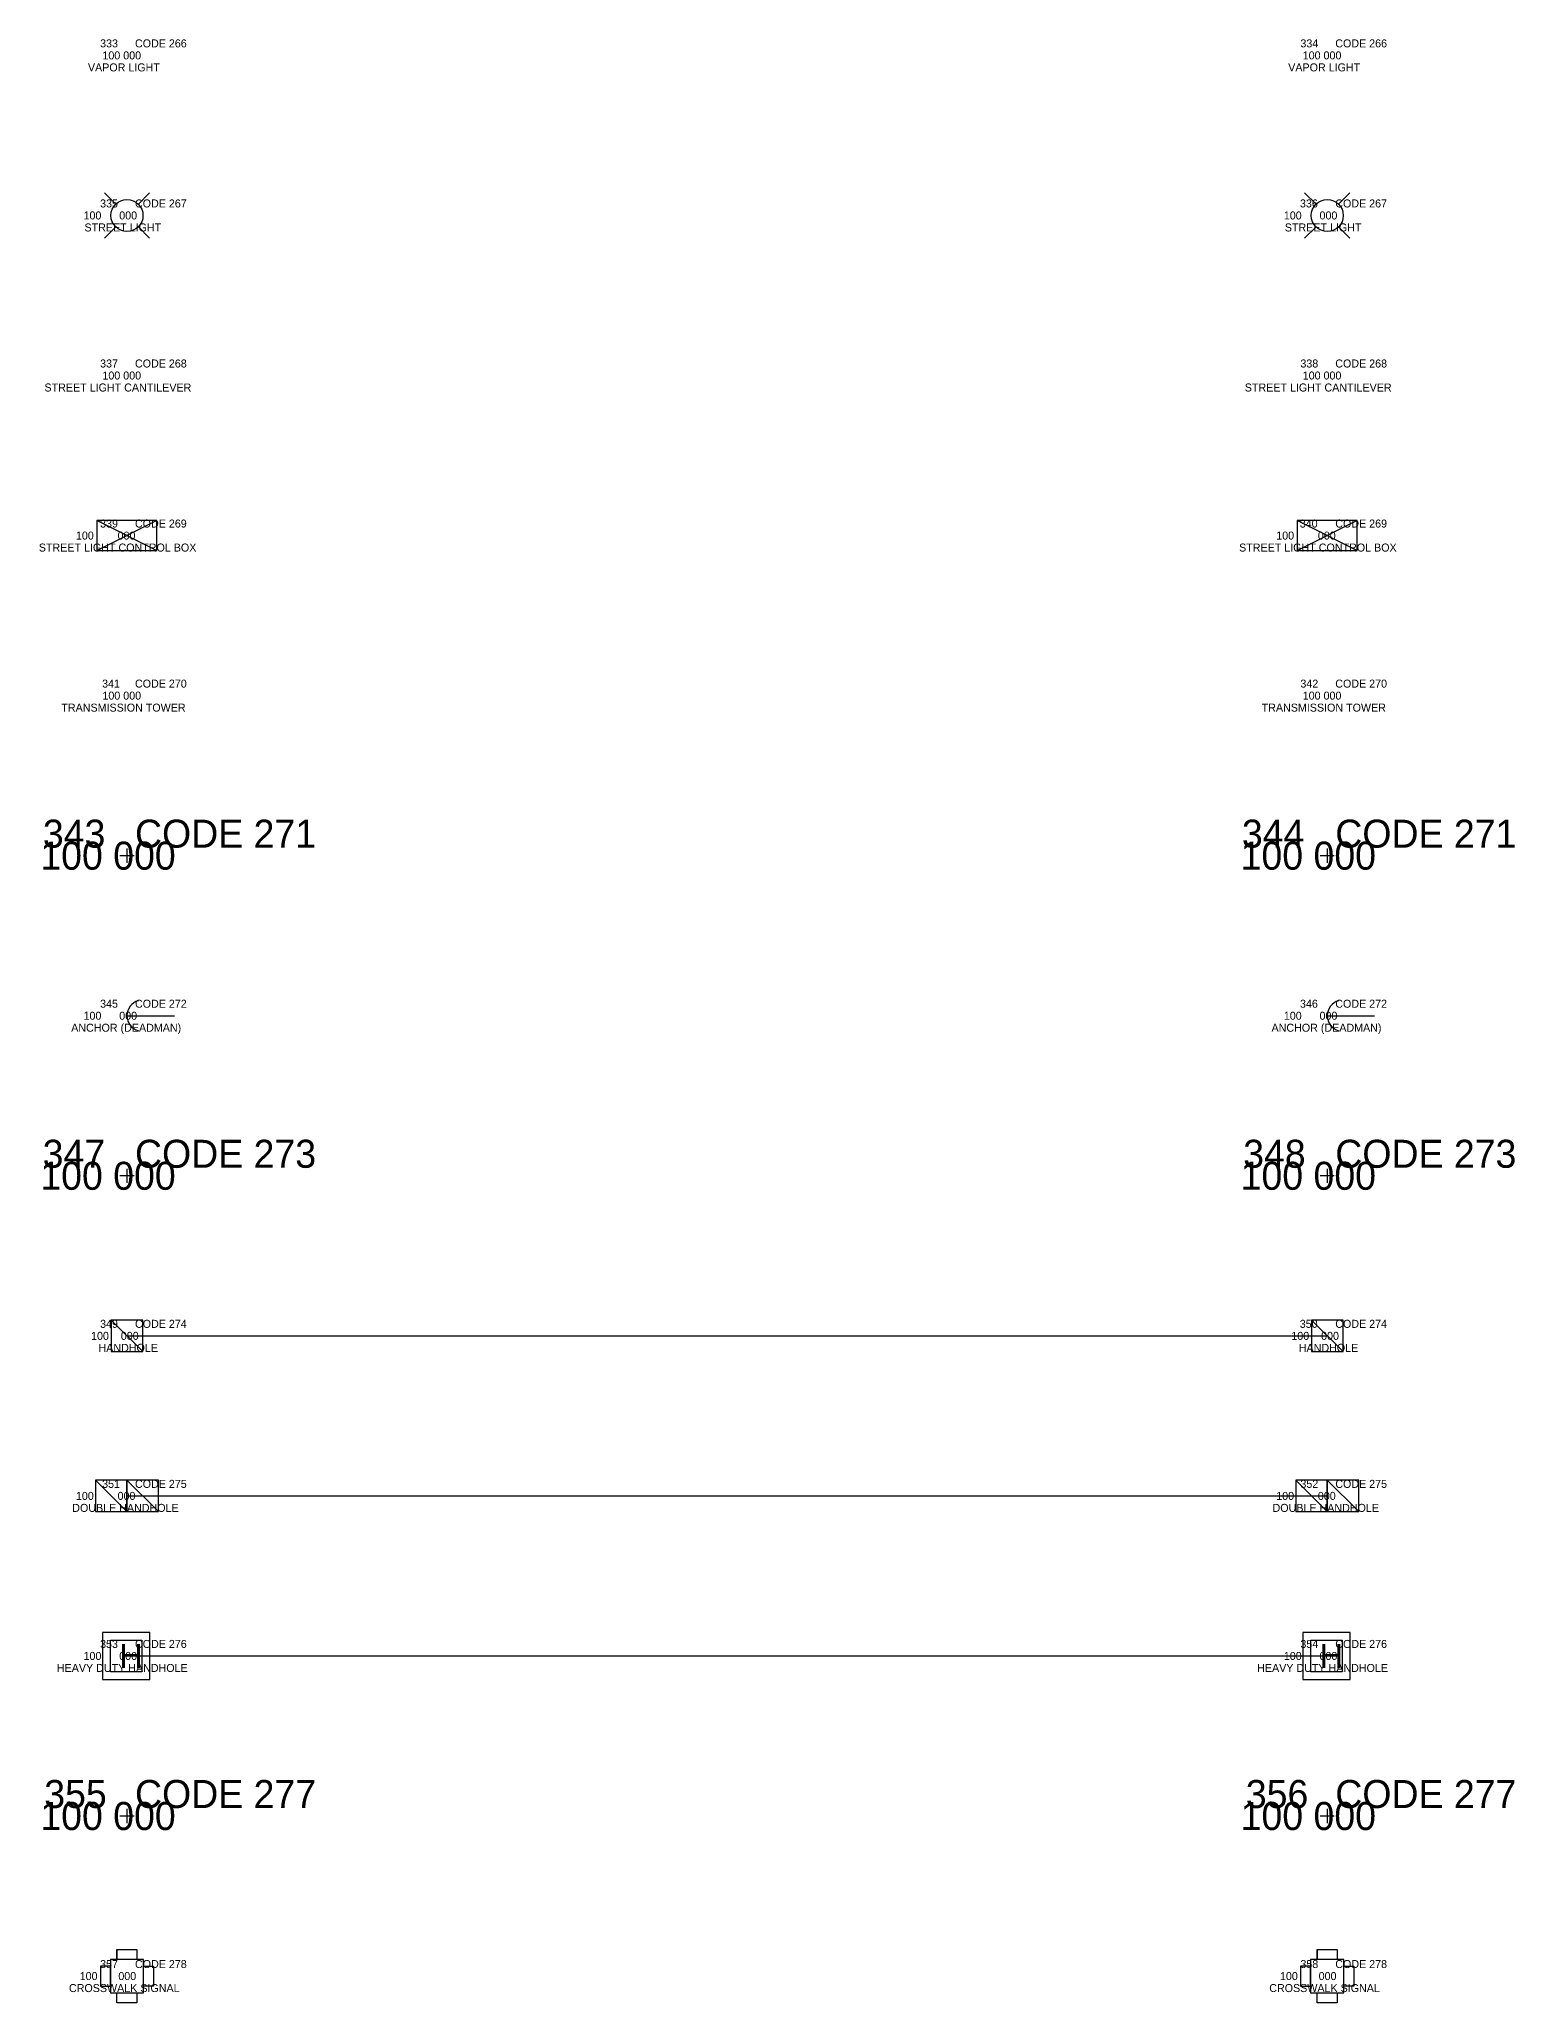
# Model space of a CAD drawing. Extents: x -12 to 6123, y -3 to 1005.
# Drawn here: x 1039 to 1223.4, y 496.7 to 742 of the extents above; entities that cross this region are included whole.
import ezdxf

# ---------------------------------------------------------------- set-up
doc = ezdxf.new("R2010")
doc.units = 0
for name, color, linetype in [('Default', 7, 'Continuous'), ('Signals_EX_Above Ground', 7, 'Continuous'), ('Topo_Field Comments', 7, 'Continuous'), ('Topo_Point Descriptions', 7, 'Continuous'), ('Topo_Point Elevations', 7, 'Continuous'), ('Topo_Point Numbers', 7, 'Continuous'), ('Topo_Utilities', 7, 'Continuous')]:
    doc.layers.add(name, color=color, linetype=linetype)

msp = doc.modelspace()

# ---------------------------------------------------------------- linework, layer by layer
at = {"layer": 'Default'}
for p, q in [((1050, 640.88), (1050, 639.12)), ((1200, 640.88), (1200, 639.12)), ((1050.88, 640), (1049.12, 640)), ((1200.88, 640), (1199.12, 640)), ((1050.88, 600), (1049.12, 600)), ((1050, 600.88), (1050, 599.12)), ((1200.88, 600), (1199.12, 600)), ((1200, 600.88), (1200, 599.12)), ((1050, 520.88), (1050, 519.12)), ((1200, 520.88), (1200, 519.12)), ((1050.88, 520), (1049.12, 520)), ((1200.88, 520), (1199.12, 520))]:
    msp.add_line(p, q, dxfattribs=at)
at = {"layer": 'Signals_EX_Above Ground'}
for points in [[(1048.75, 503.33), (1048.75, 502.08), (1047.92, 502.08), (1047.92, 501.25), (1046.67, 501.25), (1046.67, 498.75), (1047.92, 498.75), (1047.92, 501.25), (1047.92, 497.92), (1051.25, 497.92), (1051.25, 496.67), (1048.75, 496.67), (1048.75, 497.92), (1052.08, 497.92), (1052.08, 501.25), (1053.33, 501.25), (1053.33, 498.75), (1052.08, 498.75), (1052.08, 502.08), (1048.75, 502.08), (1048.75, 503.33), (1051.25, 503.33), (1051.25, 502.08)], [(1198.75, 503.33), (1198.75, 502.08), (1197.92, 502.08), (1197.92, 501.25), (1196.67, 501.25), (1196.67, 498.75), (1197.92, 498.75), (1197.92, 501.25), (1197.92, 497.92), (1201.25, 497.92), (1201.25, 496.67), (1198.75, 496.67), (1198.75, 497.92), (1202.08, 497.92), (1202.08, 501.25), (1203.33, 501.25), (1203.33, 498.75), (1202.08, 498.75), (1202.08, 502.08), (1198.75, 502.08), (1198.75, 503.33), (1201.25, 503.33), (1201.25, 502.08)]]:
    msp.add_lwpolyline(points, dxfattribs=at)
at = {"layer": 'Topo_Utilities'}
for p, q in [((1050, 740), (1050, 740)), ((1200, 740), (1200, 740)), ((1047.17, 722.83), (1048.59, 721.41)), ((1051.42, 721.41), (1052.83, 722.83)), ((1197.17, 722.83), (1198.59, 721.41)), ((1201.42, 721.41), (1202.83, 722.83)), ((1047.17, 717.17), (1048.59, 718.58)), ((1052.83, 717.17), (1051.42, 718.58)), ((1197.17, 717.17), (1198.59, 718.58)), ((1202.83, 717.17), (1201.42, 718.58)), ((1050, 700), (1050, 700)), ((1200, 700), (1200, 700)), ((1050, 660), (1050, 660)), ((1200, 660), (1200, 660)), ((1050, 620), (1055.92, 620)), ((1200, 620), (1205.92, 620)), ((1050, 580), (1200, 580)), ((1050, 560), (1200, 560)), ((1050, 540), (1200, 540))]:
    msp.add_line(p, q, dxfattribs=at)
for points in [[(1046.25, 678.12), (1053.75, 678.12), (1053.75, 681.88), (1046.25, 681.88)], [(1046.25, 678.12), (1050, 680), (1046.25, 681.88)], [(1050, 680), (1053.75, 678.12), (1053.75, 681.88)], [(1196.25, 678.12), (1203.75, 678.12), (1203.75, 681.88), (1196.25, 681.88)], [(1196.25, 678.12), (1200, 680), (1196.25, 681.88)], [(1200, 680), (1203.75, 678.12), (1203.75, 681.88)], [(1046.95, 537.05), (1052.86, 537.05), (1052.86, 542.95), (1046.95, 542.95)], [(1196.95, 537.05), (1202.86, 537.05), (1202.86, 542.95), (1196.95, 542.95)], [(1047.93, 538.03), (1047.93, 541.97), (1051.87, 541.97), (1051.87, 538.03)], [(1197.93, 538.03), (1197.93, 541.97), (1201.87, 541.97), (1201.87, 538.03)]]:
    msp.add_lwpolyline(points, close=True, dxfattribs=at)
for points in [[(1048.03, 581.97), (1048.03, 578.03), (1051.97, 578.03), (1051.97, 581.97), (1048.03, 581.97), (1051.97, 578.03)], [(1198.03, 581.97), (1198.03, 578.03), (1201.97, 578.03), (1201.97, 581.97), (1198.03, 581.97), (1201.97, 578.03)], [(1046.06, 561.97), (1046.06, 558.03), (1050, 558.03), (1050, 561.97), (1046.06, 561.97), (1050, 558.03)], [(1050, 561.97), (1050, 558.03), (1053.94, 558.03), (1053.94, 561.97), (1050, 561.97), (1053.94, 558.03)], [(1196.06, 561.97), (1196.06, 558.03), (1200, 558.03), (1200, 561.97), (1196.06, 561.97), (1200, 558.03)], [(1200, 561.97), (1200, 558.03), (1203.94, 558.03), (1203.94, 561.97), (1200, 561.97), (1203.94, 558.03)]]:
    msp.add_lwpolyline(points, dxfattribs=at)
for centre in [(1050, 720), (1200, 720)]:
    msp.add_circle(centre, 2, dxfattribs=at)
for centre in [(1051.93, 620), (1201.93, 620)]:
    msp.add_arc(centre, 1.94, 104.983, 255.017, dxfattribs=at)

# ---------------------------------------------------------------- texts
at = {"layer": 'Default'}
for s, p in [('343', (1039.49, 641)), ('CODE 271', (1051, 641)), ('344', (1189.33, 641)), ('CODE 271', (1201, 641)), ('100 000', (1039.17, 638.25)), ('100 000', (1189.17, 638.25)), ('347', (1039.46, 601)), ('CODE 273', (1051, 601)), ('348', (1189.49, 601)), ('CODE 273', (1201, 601)), ('100 000', (1039.17, 598.25)), ('100 000', (1189.17, 598.25)), ('355', (1039.66, 521)), ('CODE 277', (1051, 521)), ('356', (1189.82, 521)), ('CODE 277', (1201, 521)), ('100 000', (1039.17, 518.25)), ('100 000', (1189.17, 518.25))]:
    msp.add_text(s, height=3.5, dxfattribs=at).set_placement(p)
at = {"layer": 'Topo_Field Comments'}
for s, p in [('CODE 266', (1051, 741)), ('CODE 266', (1201, 741)), ('CODE 267', (1051, 721)), ('CODE 267', (1201, 721)), ('CODE 268', (1051, 701)), ('CODE 268', (1201, 701)), ('CODE 269', (1051, 681)), ('CODE 269', (1201, 681)), ('CODE 270', (1051, 661)), ('CODE 270', (1201, 661)), ('CODE 272', (1051, 621)), ('CODE 272', (1201, 621)), ('CODE 274', (1051, 581)), ('CODE 274', (1201, 581)), ('CODE 275', (1051, 561)), ('CODE 275', (1201, 561)), ('CODE 276', (1051, 541)), ('CODE 276', (1201, 541)), ('CODE 278', (1051, 501)), ('CODE 278', (1201, 501))]:
    msp.add_text(s, height=1, dxfattribs=at).set_placement(p)
at = {"layer": 'Topo_Point Descriptions'}
for s, p in [('VAPOR LIGHT', (1045.12, 738)), ('VAPOR LIGHT', (1195.12, 738)), ('STREET LIGHT', (1044.69, 718)), ('STREET LIGHT', (1194.69, 718)), ('STREET LIGHT CANTILEVER', (1039.69, 698)), ('STREET LIGHT CANTILEVER', (1189.69, 698)), ('STREET LIGHT CONTROL BOX', (1038.98, 678)), ('STREET LIGHT CONTROL BOX', (1188.98, 678)), ('TRANSMISSION TOWER', (1041.8, 658)), ('TRANSMISSION TOWER', (1191.8, 658)), ('ANCHOR (DEADMAN)', (1043.03, 618)), ('ANCHOR (DEADMAN)', (1193.03, 618)), ('HANDHOLE', (1046.44, 578)), ('HANDHOLE', (1196.44, 578)), ('DOUBLE HANDHOLE', (1043.16, 558)), ('DOUBLE HANDHOLE', (1193.16, 558)), ('HEAVY DUTY HANDHOLE', (1041.24, 538)), ('HEAVY DUTY HANDHOLE', (1191.24, 538)), ('CROSSWALK SIGNAL', (1042.75, 498)), ('CROSSWALK SIGNAL', (1192.75, 498))]:
    msp.add_text(s, height=1, dxfattribs=at).set_placement(p)
at = {"layer": 'Topo_Point Elevations'}
for s, p in [('100 000', (1046.93, 739.5)), ('100 000', (1196.93, 739.5)), ('100      000', (1044.57, 719.5)), ('100      000', (1194.57, 719.5)), ('100 000', (1046.93, 699.5)), ('100 000', (1196.93, 699.5)), ('100        000', (1043.62, 679.5)), ('100        000', (1193.62, 679.5)), ('100 000', (1046.93, 659.5)), ('100 000', (1196.93, 659.5)), ('100      000', (1044.57, 619.5)), ('100      000', (1194.57, 619.5)), ('100    000', (1045.51, 579.5)), ('100    000', (1195.51, 579.5)), ('100        000', (1043.62, 559.5)), ('100        000', (1193.62, 559.5)), ('100      000', (1044.57, 539.5)), ('100      000', (1194.57, 539.5)), ('100       000', (1044.09, 499.5)), ('100       000', (1194.09, 499.5))]:
    msp.add_text(s, height=1, dxfattribs=at).set_placement(p)
at = {"layer": 'Topo_Point Numbers'}
for s, p in [('333', (1046.64, 741)), ('334', (1196.64, 741)), ('335', (1046.64, 721)), ('336', (1196.59, 721)), ('337', (1046.64, 701)), ('338', (1196.64, 701)), ('339', (1046.64, 681)), ('340', (1196.56, 681)), ('341', (1046.89, 661)), ('342', (1196.64, 661)), ('345', (1046.64, 621)), ('346', (1196.59, 621)), ('349', (1046.64, 581)), ('350', (1196.56, 581)), ('351', (1046.89, 561)), ('352', (1196.64, 561)), ('353', (1046.64, 541)), ('354', (1196.64, 541)), ('357', (1046.64, 501)), ('358', (1196.64, 501))]:
    msp.add_text(s, height=1, dxfattribs=at).set_placement(p)
at = {"layer": 'Topo_Utilities'}
for p in [(1049.05, 538.5), (1199.05, 538.5)]:
    msp.add_text('H', height=3, dxfattribs=at).set_placement(p)

doc.saveas('drawing.dxf')
